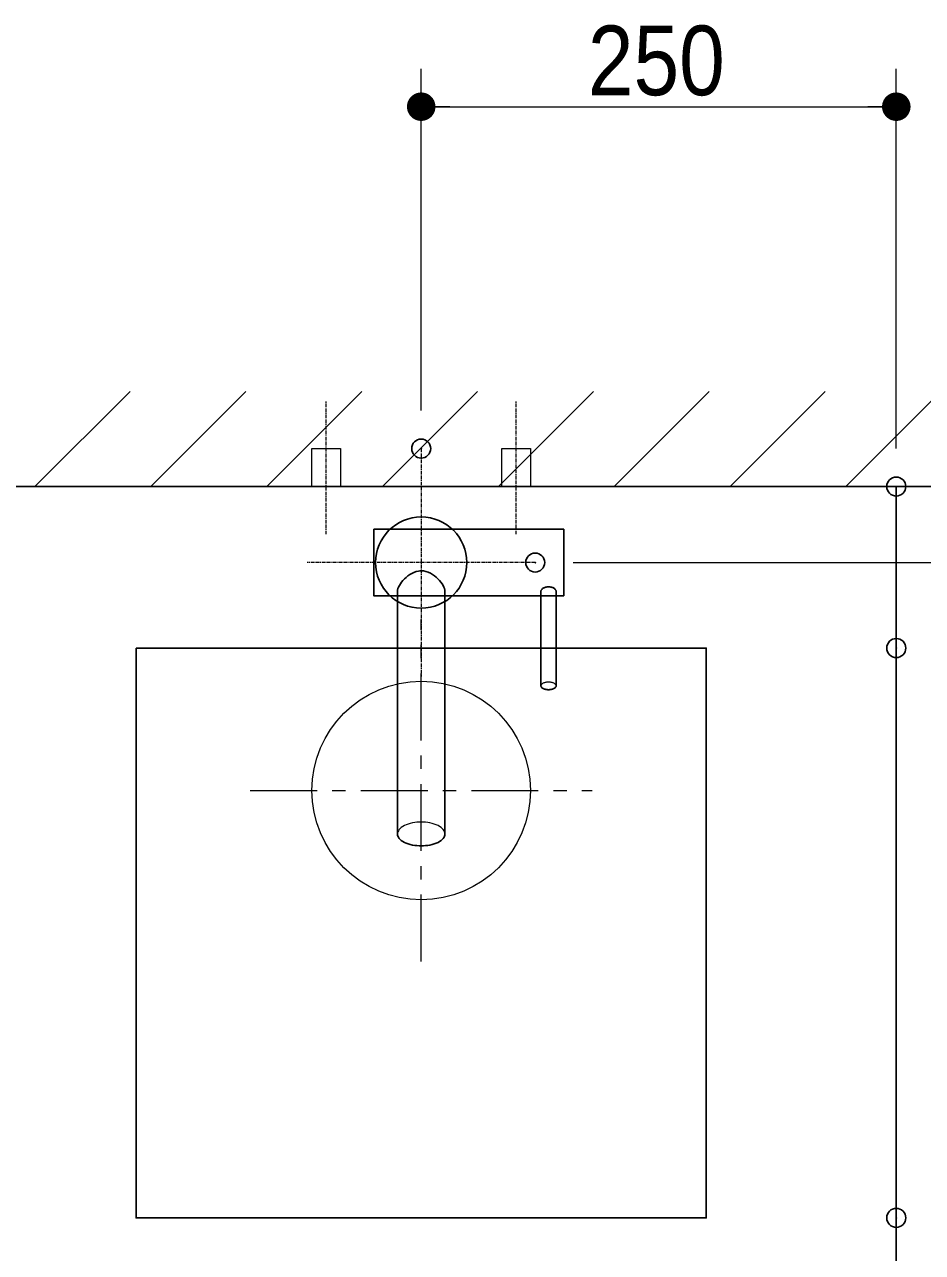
# Model space of a CAD drawing. Units: millimetres, scale not verified. Extents: x -6062 to 6062, y -3045 to 3045.
# Drawn here: x -1671 to -1199, y 877 to 1523 of the extents above; entities that cross this region are included whole.
import ezdxf
from ezdxf.enums import TextEntityAlignment as Align

# ---------------------------------------------------------------- set-up
doc = ezdxf.new("R2010")
doc.units = ezdxf.units.MM
doc.header["$LTSCALE"] = 20
doc.header["$PDMODE"] = 32
doc.header["$PDSIZE"] = 10
doc.linetypes.add('USER2', pattern=[2.91, 1.76, -0.4, 0.35, -0.4])
for name, color, linetype, lineweight in [('0-0_4給排水', 7, 'Continuous', 15), ('0-2_5ボウル・キャビネット', 7, 'Continuous', 15), ('0-3_2寸法-1', 7, 'Continuous', 15), ('0-4_0', 7, 'Continuous', 25), ('0-6_2寸法-2', 7, 'Continuous', 15)]:
    doc.layers.add(name, color=color, linetype=linetype, lineweight=lineweight)
doc.layers.add('0-5_Defpoints', color=7, linetype='Continuous')
doc.styles.add('ＭＳ Ｐゴシック', font='')
doc.styles.get('ＭＳ Ｐゴシック').set_extended_font_data('MS PGothic')

# ---------------------------------------------------------------- blocks, each defined once
blk = doc.blocks.new('_Dot')
at = {"layer": '0-4_0'}
blk.add_line((-10, 0), (-20, 0), dxfattribs=at)
for points in [[(0, 0), (-5.36, 8.44), (-4.26, 9.05)], [(0, 0), (-4.26, 9.05), (-3.09, 9.51)], [(0, 0), (-3.09, 9.51), (-1.87, 9.82)], [(0, 0), (-1.87, 9.82), (-0.63, 9.98)], [(0, 0), (-0.63, 9.98), (0.63, 9.98)], [(0, 0), (0.63, 9.98), (1.87, 9.82)], [(0, 0), (1.87, 9.82), (3.09, 9.51)], [(0, 0), (3.09, 9.51), (4.26, 9.05)], [(0, 0), (4.26, 9.05), (5.36, 8.44)], [(0, 0), (-10, 0), (-9.92, 1.25)], [(0, 0), (-9.92, -1.25), (-10, 0)], [(0, 0), (-9.92, 1.25), (-9.69, 2.49)], [(0, 0), (-9.69, -2.49), (-9.92, -1.25)], [(0, 0), (-9.69, 2.49), (-9.3, 3.68)], [(0, 0), (-9.3, -3.68), (-9.69, -2.49)], [(0, 0), (-9.3, 3.68), (-8.76, 4.82)], [(0, 0), (-8.76, -4.82), (-9.3, -3.68)], [(0, 0), (-8.76, 4.82), (-8.09, 5.88)], [(0, 0), (-8.09, -5.88), (-8.76, -4.82)], [(0, 0), (-8.09, 5.88), (-7.29, 6.85)], [(0, 0), (-7.29, -6.85), (-8.09, -5.88)], [(0, 0), (-7.29, 6.85), (-6.37, 7.71)], [(0, 0), (-6.37, -7.71), (-7.29, -6.85)], [(0, 0), (-6.37, 7.71), (-5.36, 8.44)], [(0, 0), (-5.36, -8.44), (-6.37, -7.71)], [(0, 0), (-4.26, -9.05), (-5.36, -8.44)], [(0, 0), (-3.09, -9.51), (-4.26, -9.05)], [(0, 0), (-1.87, -9.82), (-3.09, -9.51)], [(0, 0), (-0.63, -9.98), (-1.87, -9.82)], [(0, 0), (0.63, -9.98), (-0.63, -9.98)], [(0, 0), (5.36, 8.44), (6.37, 7.71)], [(0, 0), (6.37, 7.71), (7.29, 6.85)], [(0, 0), (7.29, 6.85), (8.09, 5.88)], [(0, 0), (8.09, 5.88), (8.76, 4.82)], [(0, 0), (8.76, 4.82), (9.3, 3.68)], [(0, 0), (9.3, 3.68), (9.69, 2.49)], [(0, 0), (9.69, 2.49), (9.92, 1.25)], [(0, 0), (9.92, 1.25), (10, 0)], [(0, 0), (1.87, -9.82), (0.63, -9.98)], [(0, 0), (3.09, -9.51), (1.87, -9.82)], [(0, 0), (4.26, -9.05), (3.09, -9.51)], [(0, 0), (5.36, -8.44), (4.26, -9.05)], [(0, 0), (6.37, -7.71), (5.36, -8.44)], [(0, 0), (7.29, -6.85), (6.37, -7.71)], [(0, 0), (8.09, -5.88), (7.29, -6.85)], [(0, 0), (8.76, -4.82), (8.09, -5.88)], [(0, 0), (9.3, -3.68), (8.76, -4.82)], [(0, 0), (9.69, -2.49), (9.3, -3.68)], [(0, 0), (9.92, -1.25), (9.69, -2.49)], [(0, 0), (10, 0), (9.92, -1.25)]]:
    blk.add_solid(points, dxfattribs=at)
blk = doc.blocks.new('グループ-19')
at = {"layer": '0-0_4給排水', "linetype": 'USER2'}
for p, q in [((6500, 26000), (6500, 23600)), ((6500, 26000), (6500, 23600)), ((7700, 24800), (5300, 24800))]:
    blk.add_line(p, q, dxfattribs=at)
at = {"layer": '0-0_4給排水', "lineweight": 30}
blk.add_lwpolyline([(6000, 25150), (8000, 25150), (8000, 24450), (6000, 24450)], close=True, dxfattribs=at)
for points in [[(6485.7, 24712.3), (6473, 24710.9), (6448, 24705.4), (6424, 24697), (6401.2, 24686.1), (6379.7, 24673.2), (6359.5, 24658.8), (6340.7, 24643.3), (6323.3, 24626.9), (6307.5, 24609.9), (6293.2, 24592.6), (6280.6, 24575.2), (6270, 24557.9), (6261.4, 24541.1), (6255.1, 24525.1), (6251.3, 24510.1), (6250.3, 24503.1), (6250, 24496.5), (6250, 21942.1), (6251, 21930.9), (6254.2, 21919.4), (6259.7, 21907.7), (6267.6, 21896.1), (6277.9, 21884.7), (6290.8, 21873.7), (6305.9, 21863.3), (6323.2, 21853.7), (6342.4, 21845.1), (6363.2, 21837.5), (6385.2, 21831.1), (6408, 21825.9), (6431.2, 21821.9), (6454.5, 21819.2), (6477.5, 21817.6), (6500, 21817.1), (6522.5, 21817.6), (6545.5, 21819.2), (6568.8, 21821.9), (6592, 21825.9), (6614.8, 21831.1)], [(6614.8, 21831.1), (6636.8, 21837.5), (6657.6, 21845.1), (6676.8, 21853.7), (6694.1, 21863.3), (6709.2, 21873.7), (6722.1, 21884.7), (6732.4, 21896.1), (6740.3, 21907.7), (6745.8, 21919.4), (6749, 21930.9), (6750, 21942.1), (6750, 24496.9), (6749.7, 24503.5), (6748.7, 24510.5), (6744.8, 24525.4), (6738.5, 24541.5), (6729.8, 24558.4), (6719, 24575.8), (6706.1, 24593.5), (6691.6, 24611), (6675.4, 24628.2), (6657.6, 24644.8), (6638.6, 24660.3), (6618, 24674.7), (6596.2, 24687.4), (6573.2, 24698.1), (6549, 24706.2), (6524, 24711.3), (6511.3, 24712.5), (6498.5, 24712.9), (6485.7, 24712.3)], [(7919.7, 23497.4), (7920, 23501), (7920, 24496.9), (7919.6, 24500.9), (7918.5, 24505), (7916.5, 24509.2), (7913.9, 24513.4), (7910.5, 24517.6), (7906.4, 24521.6), (7901.7, 24525.5), (7896.4, 24529.2), (7890.6, 24532.7), (7884.3, 24535.8), (7877.5, 24538.5), (7870.4, 24540.7), (7862.9, 24542.6), (7855.3, 24543.9), (7847.5, 24544.7), (7839.6, 24544.9), (7831.7, 24544.6), (7824, 24543.8), (7816.4, 24542.4), (7809, 24540.6), (7802, 24538.3), (7795.3, 24535.5), (7789, 24532.5), (7783.3, 24529.1), (7778, 24525.4), (7773.4, 24521.5), (7769.4, 24517.4), (7766.1, 24513.3), (7763.4, 24509.1), (7761.5, 24504.9), (7760.4, 24500.8), (7760, 24496.8), (7760, 23501), (7760.3, 23497.4), (7761.3, 23493.7), (7763.1, 23490), (7765.6, 23486.2)], [(7765.6, 23486.2), (7768.9, 23482.6), (7773, 23479.1), (7777.9, 23475.7), (7783.4, 23472.7), (7789.6, 23469.9), (7796.2, 23467.5), (7803.3, 23465.4), (7810.6, 23463.8), (7818, 23462.5), (7825.4, 23461.6), (7832.8, 23461.1), (7840, 23461), (7847.2, 23461.1), (7854.6, 23461.6), (7862, 23462.5), (7869.4, 23463.8), (7876.7, 23465.4), (7883.8, 23467.5), (7890.4, 23469.9), (7896.6, 23472.7), (7902.1, 23475.7), (7907, 23479.1), (7911.1, 23482.6), (7914.4, 23486.2), (7916.9, 23490), (7918.7, 23493.7), (7919.7, 23497.4)]]:
    blk.add_lwpolyline(points, dxfattribs=at)
at = {"layer": '0-0_4給排水'}
for points in [[(7920, 23501), (7919.7, 23504.6), (7918.7, 23508.2), (7916.9, 23512), (7914.4, 23515.7), (7911.1, 23519.3), (7907, 23522.9), (7902.1, 23526.2), (7896.6, 23529.2), (7890.4, 23532), (7883.8, 23534.4), (7876.7, 23536.5), (7869.4, 23538.2), (7862, 23539.4), (7854.6, 23540.3), (7847.2, 23540.8), (7840, 23541), (7832.8, 23540.8), (7825.4, 23540.3), (7818, 23539.4), (7810.6, 23538.2), (7803.3, 23536.5), (7796.2, 23534.4), (7789.6, 23532), (7783.4, 23529.2), (7777.9, 23526.2), (7773, 23522.9), (7768.9, 23519.3), (7765.6, 23515.7), (7763.1, 23512), (7761.3, 23508.2), (7760.3, 23504.6), (7760, 23501)], [(6750, 21942.1), (6749, 21953.3), (6745.8, 21964.9), (6740.3, 21976.5), (6732.4, 21988.1), (6722.1, 21999.5), (6709.2, 22010.5), (6694.1, 22020.9), (6676.8, 22030.5), (6657.6, 22039.2), (6636.8, 22046.7), (6614.8, 22053.2), (6592, 22058.3), (6568.8, 22062.3), (6545.5, 22065), (6522.5, 22066.6), (6500, 22067.1), (6477.5, 22066.6), (6454.5, 22065), (6431.2, 22062.3), (6408, 22058.3), (6385.2, 22053.2), (6363.2, 22046.7), (6342.4, 22039.2), (6323.2, 22030.5), (6305.9, 22020.9), (6290.8, 22010.5), (6277.9, 21999.5), (6267.6, 21988.1), (6259.7, 21976.5), (6254.2, 21964.9), (6251, 21953.3), (6250, 21942.1)]]:
    blk.add_lwpolyline(points, dxfattribs=at)
at = {"layer": '0-0_4給排水', "lineweight": 30}
blk.add_circle((6500, 24800), 480, dxfattribs=at)
blk = doc.blocks.new('グループ-20')
at = {"layer": '0-0_4給排水', "linetype": 'USER2'}
for p, q in [((5500, 25100), (5500, 26500)), ((7500, 25100), (7500, 26500))]:
    blk.add_line(p, q, dxfattribs=at)
at = {"layer": '0-0_4給排水'}
for points in [[(5350, 25600), (5350, 26000), (5650, 26000), (5650, 25600)], [(7350, 25600), (7350, 26000), (7650, 26000), (7650, 25600)]]:
    blk.add_lwpolyline(points, dxfattribs=at)
blk.add_blockref('グループ-19', (0, 0), dxfattribs=at)

msp = doc.modelspace()

# ---------------------------------------------------------------- linework, layer by layer
at = {"layer": '0-2_5ボウル・キャビネット'}
for p, q in [((-1665.74, 1280), (-1615.74, 1330)), ((-1604.78, 1280), (-1554.78, 1330)), ((-1543.82, 1280), (-1493.82, 1330)), ((-1482.86, 1280), (-1432.86, 1330)), ((-1421.9, 1280), (-1371.9, 1330)), ((-1360.94, 1280), (-1310.94, 1330)), ((-1299.98, 1280), (-1249.98, 1330)), ((-1239.02, 1280), (-1189.02, 1330))]:
    msp.add_line(p, q, dxfattribs=at)
at = {"layer": '0-2_5ボウル・キャビネット', "lineweight": 30}
msp.add_line((-1112.5, 1280), (-2212.5, 1280), dxfattribs=at)
at = {"layer": '0-2_5ボウル・キャビネット', "linetype": 'USER2'}
for p, q in [((-1462.5, 1030), (-1462.5, 1210)), ((-1552.5, 1120), (-1372.5, 1120))]:
    msp.add_line(p, q, dxfattribs=at)
at = {"layer": '0-2_5ボウル・キャビネット', "lineweight": 30}
for points in [[(-2112.5, 1280), (-1212.5, 1280), (-1212.5, 865), (-2112.5, 865)], [(-1612.5, 1195), (-1312.5, 1195), (-1312.5, 895), (-1612.5, 895)]]:
    msp.add_lwpolyline(points, close=True, dxfattribs=at)
at = {"layer": '0-2_5ボウル・キャビネット'}
msp.add_circle((-1462.5, 1120), 57.5, dxfattribs=at)
at = {"layer": '0-3_2寸法-1'}
for p, q in [((-1462.5, 1320), (-1462.5, 1500)), ((-1212.5, 1300), (-1212.5, 1500)), ((-1447.49, 1480), (-1227.51, 1480))]:
    msp.add_line(p, q, dxfattribs=at)
at = {"layer": '0-5_Defpoints'}
for p in [(-1212.5, 1480), (-1462.5, 1300), (-1212.5, 1280), (-1402.5, 1240), (-1212.5, 1195), (-1212.5, 895)]:
    msp.add_point(p, dxfattribs=at)
at = {"layer": '0-6_2寸法-2'}
msp.add_line((-1382.5, 1240), (-942.5, 1240), dxfattribs=at)

# ---------------------------------------------------------------- block references
at = {"layer": '0-0_4給排水', "xscale": 0.05, "yscale": 0.05}
msp.add_blockref('グループ-20', (-1787.5, 0), dxfattribs=at)
at = {"layer": '0-3_2寸法-1', "xscale": 0.7503418, "yscale": 0.7503418, "rotation": 180}
msp.add_blockref('_Dot', (-1462.5, 1480), dxfattribs=at)
at = {"layer": '0-3_2寸法-1', "xscale": 0.7503418, "yscale": 0.7503418}
msp.add_blockref('_Dot', (-1212.5, 1480), dxfattribs=at)

# ---------------------------------------------------------------- texts
at = {"layer": '0-3_2寸法-1', "style": 'ＭＳ Ｐゴシック', "width": 0.9}
msp.add_text('250', height=36.66, dxfattribs=at).set_placement((-1374.78, 1475.04), align=Align.BOTTOM_LEFT)

doc.saveas('drawing.dxf')
